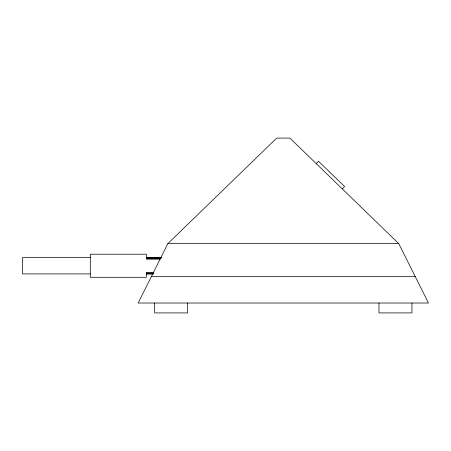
<?xml version="1.0" encoding="UTF-8"?>
<svg xmlns="http://www.w3.org/2000/svg" width="451" height="451" viewBox="0 0 451 451"><rect width="100%" height="100%" fill="white"/><g stroke="black" fill="none" stroke-linecap="round" stroke-linejoin="round"><path stroke-width="0.68" d="M167.84 243.641L138.147 303.021L428.45 303.021L398.763 243.641L289.897 138.079L276.7 138.079L167.84 243.641L398.763 243.641M316.236 163.617L318.53 161.249L344.581 186.511L342.286 188.879M90.301 257.527L22.55 257.527L22.55 273.909L90.301 273.909M146.383 257.498L161.503 257.498M146.383 257.724L161.503 257.724M146.383 257.983L161.503 257.983M146.383 258.327L160.815 258.327M160.128 259.15L146.383 259.15L146.383 254.201L90.301 254.201L90.301 277.292L146.383 277.292L146.383 272.348L153.943 272.348M146.383 273.171L153.255 273.171M146.383 273.515L153.255 273.515M146.383 273.774L153.255 273.774M146.383 273.994L153.255 273.994M151.344 276.632L415.253 276.632M411.955 303.021L411.955 312.921L378.97 312.921L378.97 303.021M187.633 303.021L187.633 312.921L154.642 312.921L154.642 303.021"/></g></svg>
